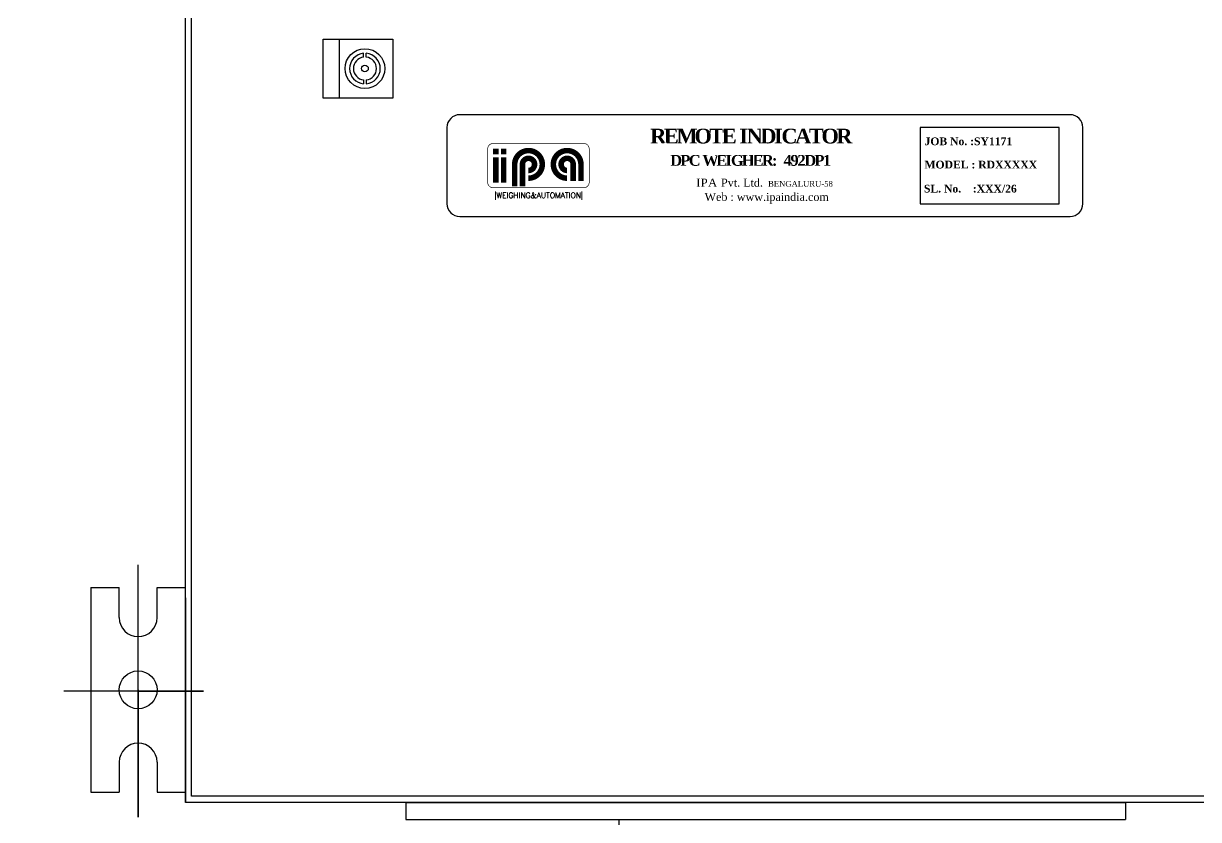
# Model space of a CAD drawing. Header units: inches. Extents: x 784 to 2184505, y 7 to 371504.
# Drawn here: x 181987 to 195421, y 156556 to 165661 of the extents above; entities that cross this region are included whole.
import ezdxf
from ezdxf.enums import TextEntityAlignment as Align

# ---------------------------------------------------------------- set-up
doc = ezdxf.new("R2010")
doc.units = ezdxf.units.IN
doc.header["$MEASUREMENT"] = 0
doc.styles.add('ROMANC', font='romanc.shx', dxfattribs={"height": 5})
doc.styles.add('ROMANT', font='romant', dxfattribs={"width": 1.3, "height": 4})
doc.styles.get("Standard").update_dxf_attribs({"font": 'arial.ttf'})

# ---------------------------------------------------------------- blocks, each defined once
blk = doc.blocks.new('YY')
at = {"color": 0, "ltscale": 20}
for p, q in [((-1695.61, -3892.26), (-1695.61, -3825.66)), ((-1708.11, -3831.65), (-1708.11, -3885.65)), ((-1708.11, -3831.65), (-1700.61, -3831.65)), ((-1700.61, -3839.58), (-1700.61, -3831.65)), ((-1690.61, -3839.58), (-1690.61, -3831.65)), ((-1690.61, -3831.65), (-1683.11, -3831.65)), ((-1678.38, -3858.96), (-1715.25, -3858.96)), ((-1695.61, -3858.65), (-1695.61, -3892.26)), ((-1695.61, -3858.96), (-1678.38, -3858.96)), ((-1700.61, -3877.72), (-1700.61, -3885.65)), ((-1690.61, -3877.72), (-1690.61, -3885.65)), ((-1708.11, -3885.65), (-1700.61, -3885.65)), ((-1690.61, -3885.65), (-1683.11, -3885.65))]:
    blk.add_line(p, q, dxfattribs=at)
blk.add_line((-1683.11, -3885.65), (-1683.11, -3831.65))
blk.add_circle((-1695.61, -3858.65), 5, dxfattribs=at)
for centre, start, end in [((-1695.61, -3839.58), 180, 0), ((-1695.61, -3877.72), 0, 180)]:
    blk.add_arc(centre, 5, start, end, dxfattribs=at)

msp = doc.modelspace()

# ---------------------------------------------------------------- linework, layer by layer
for p, q in [((185594.5226, 165482.98449, 2183.92483), (185594.5226, 164807.27377, 2183.92483)), ((185874.73601, 165275.54901, 2183.92483), (185874.73601, 165319.76007, 2183.92483)), ((185906.19857, 165275.6015, 2183.92483), (185906.19857, 165319.79927, 2183.92483)), ((185874.73601, 165014.70925, 2183.92483), (185874.73601, 164970.49819, 2183.92483)), ((185906.19857, 165014.65676, 2183.92483), (185906.19857, 164970.45899, 2183.92483)), ((186357.1482, 156555.83323, 6066.45786), (194587.74357, 156555.83323, 6066.45786))]:
    msp.add_line(p, q)
at = {"color": 0, "ltscale": 20}
for p, q in [((183838.83767, 159090.7736, 6066.45786), (183838.83767, 156751.55176, 6066.45786)), ((186357.1482, 156751.55176, 6066.45786), (189606.06743, 156751.55176, 6066.45786)), ((186357.1482, 156751.55176, 6066.45786), (186357.1482, 156555.83323, 6066.45786)), ((189606.06743, 156751.55176, 6066.45786), (194587.74357, 156751.55176, 6066.45786)), ((194587.74357, 156751.55176, 6066.45786), (194587.74357, 156555.83323, 6066.45786))]:
    msp.add_line(p, q, dxfattribs=at)
at = {"color": 0, "ltscale": 20, "elevation": 6066.45786}
for points in [[(183838.83767, 174079.12096), (196834.51457, 174079.12096), (196834.51457, 156751.55176), (183838.83767, 156751.55176)], [(183908.14795, 174009.81069), (196765.2043, 174009.81069), (196765.2043, 156820.86203), (183908.14795, 156820.86203)]]:
    msp.add_lwpolyline(points, close=True, dxfattribs=at)
at = {"elevation": 2183.92483}
msp.add_lwpolyline([(185413.40426, 165482.98449), (186208.17258, 165482.98449), (186208.17258, 164807.27377), (185413.40426, 164807.27377)], close=True, dxfattribs=at)
at = {"linetype": 'ByBlock', "ltscale": 100, "elevation": -244997.09868}
msp.add_lwpolyline([(186973.89028, 163453.74187), (193953.35341, 163453.74187, 0.4142135624), (194098.75889, 163599.14735), (194098.75889, 164471.58025, 0.4142135624), (193953.35341, 164616.98573), (186973.89028, 164616.98573, 0.4142135624), (186828.48479, 164471.58025), (186828.48479, 163599.14735, 0.4142135624)], format="xyb", close=True, dxfattribs=at)
at = {"ltscale": 100, "elevation": -244997.09868}
msp.add_lwpolyline([(192237.99957, 163599.14735), (193826.22913, 163599.14735), (193826.22913, 164471.58025), (192237.99957, 164471.58025)], close=True, dxfattribs=at)
at = {"color": 7, "const_width": 7.5785, "elevation": -244997.09868}
msp.add_lwpolyline([(188391.48502, 164288.94759), (187356.81771, 164288.94759, 0.4142135624), (187293.66355, 164225.79343), (187293.66355, 163844.93417, 0.4142135624), (187356.81771, 163781.78001), (188391.48502, 163781.78001, 0.4142135624), (188454.63919, 163844.93417), (188454.63919, 164225.79343, 0.4142135624)], format="xyb", close=True, dxfattribs=at)
at = {"color": 7, "const_width": 63.15416, "elevation": -244997.09868}
for points in [[(187387.78334, 164164.90079), (187387.78334, 164228.05495)], [(187387.78334, 163838.2297), (187387.78334, 164128.73885)], [(187476.19917, 164164.90079), (187476.19917, 164228.05495)], [(187476.19917, 163838.2297), (187476.19917, 164128.73885)], [(187602.5075, 163796.55196), (187602.5075, 164049.16862)]]:
    msp.add_lwpolyline(points, dxfattribs=at)
for points in [[(187602.5075, 164049.16862, -2.4142135624), (187760.39291, 163891.28321)], [(188360.35748, 163859.70613), (188360.35748, 164049.16862, 2.4142135624), (188202.47207, 163891.28321)], [(187690.92333, 163796.55196), (187690.92333, 164049.16862, -2.4142135624), (187760.39291, 163979.69904)], [(188271.94165, 163859.70613), (188271.94165, 164049.16862, 2.4142135624), (188202.47207, 163979.69904)]]:
    msp.add_lwpolyline(points, format="xyb", dxfattribs=at)
msp.add_lwpolyline([(152090.76708, 156528.44374), (152090.76708, 151496.80196, 0.4142135624), (152890.76708, 150696.80196), (187996.35639, 150696.80196, 0.4142135624), (188796.35639, 151496.80196), (188796.35639, 156555.83323)], format="xyb")
for radius in [227.12283, 38.36262]:
    msp.add_circle((185890.68492, 165145.12913, 2183.92483), radius)
for radius, start, end in [(175.35773, 95.218303772, 264.781696228), (131.39145, 96.972024192, 263.027975808), (175.35773, 275.075512061, 84.924487939), (131.39145, 276.780844573, 83.219155427)]:
    msp.add_arc((185890.68492, 165145.12913, 2183.92483), radius, start, end)

# ---------------------------------------------------------------- block references
at = {"xscale": 43.31892301124515, "yscale": 43.31892301124515, "zscale": 43.31892301124515}
msp.add_blockref('YY', (256749.47266, 325191.1481, 6066.45786), dxfattribs=at)

# ---------------------------------------------------------------- texts
at = {"color": 7, "style": 'ROMANC'}
msp.add_text('|WEIGHING&AUTOMATION|', height=62.8021026, dxfattribs=at).set_placement((187876.9641, 163690.67388, -244997.09868), align=Align.MIDDLE)
at = {"color": 0, "ltscale": 20, "width": 4854.4634742, "attachment_point": 1, "style": 'ROMANT'}
for s, insert, char_height in [('\\pxqc;{\\fTimes New Roman|b1|i0|c0|p0;\\T0.8;REMOTE INDICATOR}', (187866.57475, 164457.47042, -244997.09868), 168.96), ('\\pxqc;{\\fTimes New Roman|b1|i0|c0|p0;\\T0.8;DPC WEIGHER:  492DP1}', (187866.57475, 164156.86123, -244997.09868), 123.904)]:
    msp.add_mtext(s, dxfattribs=dict(at, insert=insert, char_height=char_height))
at = {"ltscale": 20, "char_height": 88.1703537, "attachment_point": 1}
for s, insert, width in [('{\\fTimes New Roman|b1|i0|c0|p0;JOB No. :SY1171}', (192288.2404, 164357.03392, -244997.09868), 1466.9528219), ('{\\fTimes New Roman|b1|i0|c0|p0;MODEL : RDXXXXX}', (192288.2404, 164090.96661, -244997.09868), 1902.1018854), ('{\\fTimes New Roman|b1|i0|c0|p0;SL. No.    :XXX/26}', (192281.53392, 163815.67725, -244997.09868), 1108.6901181)]:
    msp.add_mtext(s, dxfattribs=dict(at, insert=insert, width=width))
at = {"attachment_point": 1}
for s, insert, char_height, width in [('\\pxqc;{\\fTimes New Roman|b0|i0|c0|p34;\\W1.05;\\T1.05;IPA \\W1;\\T1;Pvt. Ltd.\\Ftxt.shx|c0;\\H0.71429x; \\fTimes New Roman|b0|i0|c0|p0;BENGALURU-58}', (189636.7857, 163885.95086, -244997.09868), 91.51166959, 1644.0083736), ('\\pxqc;{\\fTimes New Roman|b0|i0|c0|p0;Web : www.ipaindia.com}', (189783.1838, 163722.85449, -244997.09868), 91.5116696, 1401.5334402)]:
    msp.add_mtext(s, dxfattribs=dict(at, insert=insert, char_height=char_height, width=width))

doc.saveas('drawing.dxf')
